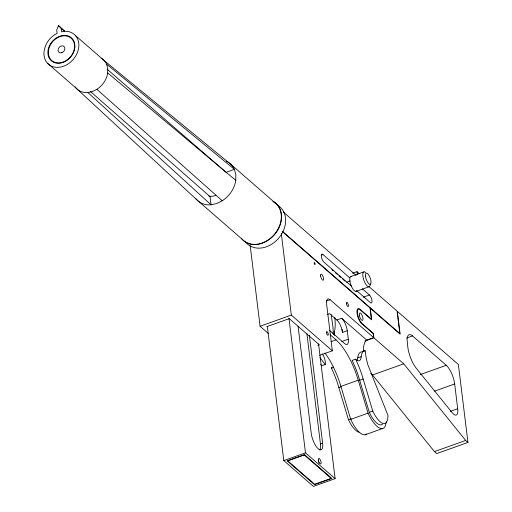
<?xml version="1.0" encoding="UTF-8"?>
<svg xmlns="http://www.w3.org/2000/svg" width="512" height="512" viewBox="0 0 512 512"><rect width="100%" height="100%" fill="white"/><g stroke="black" fill="none" stroke-linecap="round" stroke-linejoin="round"><path stroke-width="0.77" d="M75.155 86.778A19.712 15.571 -49 0 0 87.91 92.538L92.474 91.514L96.896 89.331A19.712 15.571 -49 0 0 107.693 72.96L107.744 68.365L106.618 64.192A19.712 15.571 -49 0 0 101.19 58.202M195.731 198.509A24.64 19.462 -49 0 0 211.04 204.794L216.742 203.507L222.266 200.781A24.64 19.462 -49 0 0 235.77 180.326L235.834 174.579L234.419 169.357A24.64 19.462 -49 0 0 226.323 161.222M386.298 421.965L385.146 426.355L383.968 427.853A25.722 9.133 70.3 0 1 368.064 413.152L358.266 380.192A45.587 16.186 70.3 0 0 336.07 339.891L330.074 334.675M357.152 360.55A13.971 4.96 70.3 0 0 357.702 357.901L358.214 355.526A20.941 7.437 70.3 0 1 361.338 351.987L365.222 350.758L365.248 351.187A34.112 12.109 70.3 0 0 366.848 360.851L367.84 364.723L388.032 415.622L387.642 419.827L385.946 422.976A21.766 7.725 70.3 0 1 374.182 413.882L372.762 411.072L361.811 374.509A49.536 17.587 70.3 0 0 356.589 361.254L355.597 359.174L352.128 360.416L353.12 362.496A49.536 17.587 70.3 0 1 358.336 375.75L369.293 412.314L370.707 415.123A21.766 7.725 70.3 0 0 382.477 424.218M355.597 359.174A13.971 4.96 70.3 0 0 361.178 356.659L361.683 354.285A20.941 7.437 70.3 0 1 364.806 350.752L365.222 350.758M58.49 25.6L56.698 30.08L57.114 33.472L54.899 34.56A19.712 15.571 -49 0 0 45.331 46.221L44.102 50.925A19.712 15.571 -49 0 0 58.918 67.296A19.712 15.571 -49 0 0 78.701 47.718A19.712 15.571 -49 0 0 63.885 31.347L61.606 31.866L61.184 28.474L58.49 25.6L64.691 30.995M321.613 254.982L322.963 254.502L349.786 277.862M352.634 273.216L356.973 271.667L359.251 273.651M350.944 276.499L363.962 271.853M346.662 282.214L350.138 280.973M326.419 301.05L330.138 299.725L373.67 337.626L366.726 340.109A30.163 10.707 70.3 0 0 363.469 351.654M356.032 291.418L369.05 286.765M250.17 245.498L260.083 326.259L291.322 315.098L332.346 350.822L319.642 355.36M266.701 326.694L289.261 318.637L319.347 344.832L317.946 345.331M363.392 297.152L369.453 294.989A4.435 1.574 70.3 0 1 371.974 300.589A4.435 1.574 70.3 0 1 370.387 302.611L356.678 290.675M327.462 314.394L329.594 313.632L336.89 319.981A9.856 3.501 70.3 0 1 342.483 332.422L347.258 330.72A9.856 3.501 70.3 0 0 341.658 318.278L336.89 319.981M331.008 341.702L336.07 339.891M341.792 341.517L348.301 339.194L347.258 330.72M364.973 341.018L373.901 337.824L403.75 363.821L465.67 440.442L467.949 442.426L436.717 453.587L434.438 451.603L372.518 374.989L370.726 373.427M322.317 353.805A7.392 2.624 70.3 0 1 325.229 364.512L321.76 365.754L320.794 364.506M406.586 338.042L412.538 335.917L446.266 365.286A14.784 5.248 70.3 0 1 454.662 383.949L457.709 408.749A11.738 4.166 70.3 0 1 452.256 412.781L416.365 368.365A18.618 6.611 70.3 0 1 407.789 346.976L407.091 339.584A14.784 5.248 70.3 0 1 412.538 335.917M357.702 357.901L361.178 356.659M358.886 432.211A21.766 7.725 70.3 0 1 349.888 422.566L348.467 419.75L337.517 383.194A49.536 17.587 70.3 0 0 332.294 369.939L331.302 367.859L333.382 367.11M372.518 374.989L403.75 363.821M324.934 352.966A45.587 16.186 70.3 0 1 340.915 386.394L358.266 380.192M338.918 387.642L341.005 386.893M359.744 380.198L363.213 378.957M420.237 374.592L446.266 365.286M348.467 419.75L351.238 418.758M369.293 412.314L372.762 411.072M340.915 386.394L350.714 419.354L368.064 413.152M434.586 391.123L454.662 383.949M319.706 449.984A12.32 4.371 70.3 0 0 320.454 443.949L322.624 443.174L309.363 335.226M283.802 460.602L305.491 452.851L335.117 478.65L313.427 486.4L283.802 460.602L267.366 326.758M365.114 434.778L382.47 428.576M450.272 411.405L457.709 408.749M434.438 451.603L465.67 440.442M106.618 64.192L234.419 169.357L226.042 172.352L107.117 69.19M107.693 72.96L235.77 180.326M276.979 204.518L231.629 165.024L104.378 60.723L75.392 35.482M283.302 212.019L356.141 275.45M368.781 286.458L397.075 311.098L399.834 333.549L282.445 231.328M362.298 288.762L369.453 294.989M61.184 28.474L64.57 31.418M351.315 286.003L323.898 262.125A4.435 1.574 70.3 0 1 321.376 256.531A4.435 1.574 70.3 0 1 322.963 254.502M331.802 269.645L332.992 270.682M335.373 272.762L337.165 274.317M338.95 275.872L340.742 277.427M342.528 278.989L344.915 281.062M282.125 231.424L370.029 307.974L371.405 319.2L360.013 309.28A8.378 2.976 70.3 0 0 357.024 313.107A8.378 2.976 70.3 0 0 361.779 323.68L373.178 333.6L373.67 337.626M341.658 318.278L366.726 340.109M47.411 63.168L76.403 88.41L196.659 199.635L242.01 239.123A24.64 19.462 -49 0 0 274.765 233.907A24.64 19.462 -49 0 0 272.992 201.363M329.299 330.214L344.781 343.693A9.856 3.501 70.3 0 0 348.301 339.194M260.083 326.259L268.531 333.619M90.47 91.539L210.035 196.614L211.04 204.794L87.91 92.538M96.896 89.331L222.266 200.781M319.91 357.651L325.229 364.512M331.238 314.662L332.941 326.842A52.32 18.573 70.3 0 1 333.114 333.651M467.949 442.426L458.381 364.486L397.306 311.302L400.115 334.17L370.259 308.173L371.686 319.821L360.294 309.901A7.885 2.797 70.3 0 0 357.478 313.504A7.885 2.797 70.3 0 0 361.958 323.456L373.35 333.376L373.901 337.824M356.973 271.667L357.35 274.746M342.106 329.344L342.483 332.422M334.202 331.366L334.675 335.213A9.856 3.501 70.3 0 0 334.253 332.89M332.346 350.822L326.624 304.224A9.856 3.501 70.3 0 1 330.138 299.725M318.579 344.019L335.117 478.65M306.899 333.619L320.454 443.949M298.061 326.099L311.226 433.254A12.32 4.371 70.3 0 0 318.227 448.806A12.32 4.371 70.3 0 0 322.624 443.174M281.306 233.542L291.322 315.098M288.954 318.214L305.491 452.851M277.325 205.133A24.64 19.462 -49 0 1 278.502 238.381A24.64 19.462 -49 0 1 245.414 241.773M273.222 201.562A24.64 19.462 -49 0 1 274.4 234.81A24.64 19.462 -49 0 1 241.312 238.202M215.757 195.462A15.277 12.07 -49 0 1 208.813 196.102M332.019 368.499A13.971 4.96 70.3 0 1 331.302 367.859M366.611 434.054A25.722 9.133 70.3 0 1 350.714 419.354M334.829 317.555A41.651 14.784 70.3 0 1 333.549 334.611M370.24 284.128A7.885 2.797 70.3 0 1 366.688 285.434A7.885 2.797 70.3 0 1 362.797 275.552A7.885 2.797 70.3 0 1 365.67 272.531M356.659 290.995A7.885 2.797 70.3 0 1 350.746 284.595A7.885 2.797 70.3 0 1 351.744 276.589M318.323 461.018A2.957 1.05 70.3 0 1 318.605 461.728M318.816 462.464A2.957 1.05 70.3 0 1 318.944 463.162M315.066 264.077L315.046 264.256A0.986 0.352 70.3 0 1 314.259 263.571L314.144 263.091A0.986 0.352 70.3 0 1 314.496 262.643A0.986 0.352 70.3 0 1 315.053 263.885L315.066 264.077M59.885 36.653L56.57 38.291A14.784 11.68 -49 0 0 52.48 61.094A14.784 11.68 -49 0 0 73.901 50.515A14.784 11.68 -49 0 0 59.885 36.653M304.461 454.618L287.11 460.819L314.458 484.634L331.808 478.432L304.461 454.618M304.256 454.97L287.77 460.864L314.662 484.282L331.149 478.387L304.256 454.97M61.856 52.685A3.866 3.053 -49 0 0 64.192 46.643A3.866 3.053 -49 0 0 58.298 48.755A3.866 3.053 -49 0 0 61.856 52.685M63.014 62.451A15.277 12.07 -49 0 0 72.243 38.592A15.277 12.07 -49 0 0 48.947 46.918A15.277 12.07 -49 0 0 63.014 62.451M320.602 275.904A3.206 1.139 70.3 0 0 323.117 280.224A3.206 1.139 70.3 0 0 322.528 275.456A3.206 1.139 70.3 0 0 320.602 275.904M346.387 303.565A2.221 0.787 70.3 0 0 348.128 306.554A2.221 0.787 70.3 0 0 347.725 303.251A2.221 0.787 70.3 0 0 346.387 303.565M326.445 332.634A1.971 0.698 70.3 0 0 327.994 335.296A1.971 0.698 70.3 0 0 327.635 332.358A1.971 0.698 70.3 0 0 326.445 332.634M365.504 276.307A5.914 2.099 70.3 0 0 370.15 284.282A5.914 2.099 70.3 0 0 369.069 275.475A5.914 2.099 70.3 0 0 365.504 276.307M318.381 460.006A2.957 1.05 70.3 0 0 320.704 463.994A2.957 1.05 70.3 0 0 320.16 459.59A2.957 1.05 70.3 0 0 318.381 460.006M359.302 315.091A3.942 1.402 70.3 0 0 362.394 320.403A3.942 1.402 70.3 0 0 361.677 314.534A3.942 1.402 70.3 0 0 359.302 315.091"/></g></svg>
